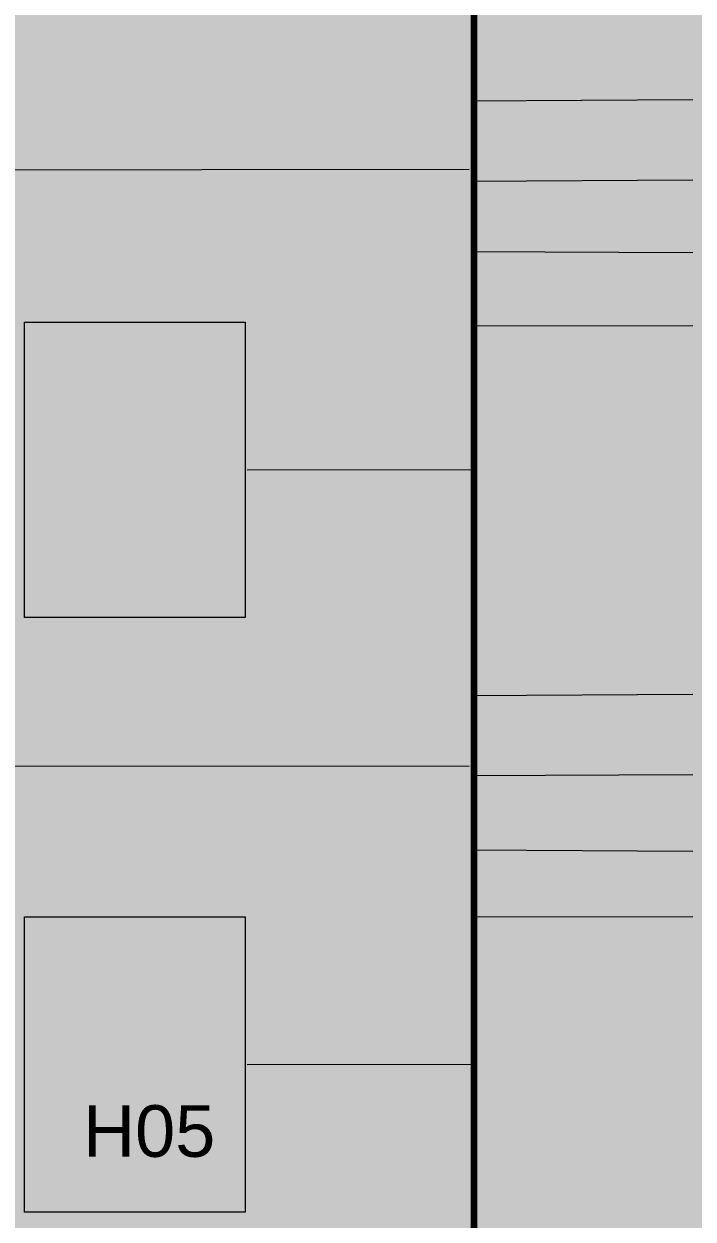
# Model space of a CAD drawing. Header units: millimetres. Extents: x 0 to 590, y 2 to 420.
# Drawn here: x 98.2 to 142.9, y 198.6 to 278.6 of the extents above; entities that cross this region are included whole.
import ezdxf
from ezdxf.xclip import XClip

# ---------------------------------------------------------------- set-up
doc = ezdxf.new("R2010")
doc.units = ezdxf.units.MM
doc.header["$MEASUREMENT"] = 0
doc.layers.get('0').update_dxf_attribs({"linetype": 'CONTINUOUS'})
doc.styles.add('Arial$001', font='arial.ttf', dxfattribs={"height": 3.452631})

# ---------------------------------------------------------------- blocks, each defined once
blk = doc.blocks.new('MF28FC3F0')
at = {"true_color": 0xffffff}
for points in [[(0, 420.2), (0, 2.206), (590.355, 2.206), (590.355, 420.2)], [(0, 420.2), (0, 2.437), (590.355, 2.437), (590.355, 420.2)]]:
    blk.add_hatch(color=0, dxfattribs=at).paths.add_polyline_path(points)

msp = doc.modelspace()

# ---------------------------------------------------------------- hatches: boundary and pattern name
at = {"true_color": 0x000007}
for points in [[(135.808, 274.579), (135.462, 274.579), (135.462, 276.851), (135.462, 276.851), (135.449, 276.841), (135.437, 276.831), (135.425, 276.82), (135.412, 276.81), (135.4, 276.8), (135.387, 276.789), (135.374, 276.779), (135.361, 276.769), (135.348, 276.759), (135.335, 276.748), (135.321, 276.738), (135.307, 276.728), (135.293, 276.717), (135.279, 276.707), (135.265, 276.697), (135.25, 276.687), (135.234, 276.676), (135.219, 276.666), (135.203, 276.656), (135.186, 276.645), (135.169, 276.635), (135.152, 276.625), (135.134, 276.615), (135.116, 276.604), (135.116, 276.604), (135.1, 276.594), (135.083, 276.584), (135.067, 276.574), (135.05, 276.565), (135.034, 276.555), (135.017, 276.546), (135.001, 276.537), (134.985, 276.528), (134.969, 276.519), (134.953, 276.511), (134.936, 276.503), (134.921, 276.495), (134.905, 276.488), (134.889, 276.48), (134.873, 276.473), (134.857, 276.466), (134.842, 276.46), (134.827, 276.454), (134.811, 276.448), (134.796, 276.442), (134.781, 276.437), (134.766, 276.432), (134.752, 276.427), (134.737, 276.423), (134.737, 276.752), (134.737, 276.752), (134.764, 276.765), (134.79, 276.777), (134.815, 276.79), (134.84, 276.803), (134.865, 276.816), (134.889, 276.83), (134.913, 276.843), (134.936, 276.857), (134.959, 276.871), (134.982, 276.884), (135.004, 276.899), (135.025, 276.913), (135.047, 276.927), (135.068, 276.942), (135.089, 276.957), (135.109, 276.972), (135.13, 276.987), (135.149, 277.002), (135.169, 277.018), (135.189, 277.034), (135.208, 277.05), (135.227, 277.066), (135.246, 277.082), (135.264, 277.098), (135.264, 277.098), (135.283, 277.115), (135.301, 277.131), (135.318, 277.148), (135.335, 277.164), (135.352, 277.18), (135.369, 277.197), (135.385, 277.213), (135.4, 277.229), (135.415, 277.246), (135.43, 277.262), (135.444, 277.278), (135.458, 277.294), (135.471, 277.31), (135.483, 277.325), (135.495, 277.341), (135.507, 277.357), (135.518, 277.372), (135.528, 277.388), (135.538, 277.403), (135.547, 277.418), (135.556, 277.433), (135.563, 277.448), (135.571, 277.462), (135.577, 277.477), (135.808, 277.477), (135.808, 274.579), (135.808, 277.477)], [(134.49, 261.933), (134.49, 262.279), (136.367, 262.279), (136.367, 261.999), (136.367, 261.999), (136.345, 261.974), (136.322, 261.949), (136.299, 261.922), (136.277, 261.895), (136.254, 261.867), (136.232, 261.839), (136.209, 261.81), (136.186, 261.78), (136.164, 261.75), (136.141, 261.719), (136.118, 261.688), (136.096, 261.656), (136.073, 261.623), (136.05, 261.59), (136.028, 261.556), (136.005, 261.521), (135.983, 261.486), (135.96, 261.451), (135.937, 261.414), (135.915, 261.378), (135.892, 261.34), (135.869, 261.303), (135.847, 261.264), (135.824, 261.225), (135.824, 261.225), (135.802, 261.184), (135.779, 261.143), (135.758, 261.101), (135.736, 261.06), (135.715, 261.018), (135.695, 260.976), (135.674, 260.934), (135.655, 260.892), (135.635, 260.85), (135.616, 260.808), (135.597, 260.765), (135.579, 260.723), (135.561, 260.681), (135.544, 260.639), (135.527, 260.597), (135.511, 260.555), (135.495, 260.513), (135.479, 260.471), (135.464, 260.429), (135.449, 260.387), (135.435, 260.345), (135.422, 260.304), (135.409, 260.262), (135.396, 260.221), (135.388, 260.19), (135.38, 260.159), (135.372, 260.128), (135.364, 260.096), (135.357, 260.064), (135.35, 260.032), (135.343, 260), (135.336, 259.968), (135.33, 259.935), (135.323, 259.903), (135.317, 259.869), (135.312, 259.836), (135.306, 259.803), (135.301, 259.769), (135.296, 259.735), (135.291, 259.7), (135.287, 259.666), (135.282, 259.631), (135.279, 259.595), (135.275, 259.56), (135.272, 259.524), (135.269, 259.488), (135.266, 259.451), (135.264, 259.414), (134.902, 259.414), (134.902, 259.414), (134.902, 259.443), (134.903, 259.473), (134.904, 259.503), (134.906, 259.534), (134.908, 259.565), (134.911, 259.596), (134.914, 259.628), (134.918, 259.661), (134.922, 259.694), (134.927, 259.727), (134.932, 259.761), (134.937, 259.795), (134.943, 259.83), (134.949, 259.865), (134.956, 259.9), (134.963, 259.936), (134.97, 259.973), (134.978, 260.009), (134.987, 260.046), (134.995, 260.084), (135.004, 260.122), (135.014, 260.16), (135.024, 260.199), (135.034, 260.238), (135.034, 260.238), (135.044, 260.279), (135.055, 260.319), (135.067, 260.36), (135.079, 260.401), (135.091, 260.441), (135.104, 260.481), (135.118, 260.521), (135.131, 260.561), (135.145, 260.601), (135.16, 260.641), (135.175, 260.68), (135.19, 260.719), (135.206, 260.758), (135.222, 260.797), (135.238, 260.836), (135.254, 260.874), (135.271, 260.913), (135.288, 260.951), (135.306, 260.989), (135.323, 261.026), (135.341, 261.064), (135.359, 261.102), (135.378, 261.139), (135.396, 261.176), (135.417, 261.213), (135.437, 261.249), (135.458, 261.286), (135.478, 261.321), (135.499, 261.357), (135.52, 261.392), (135.54, 261.426), (135.561, 261.46), (135.582, 261.494), (135.603, 261.527), (135.624, 261.56), (135.645, 261.592), (135.666, 261.623), (135.687, 261.655), (135.709, 261.685), (135.73, 261.715), (135.752, 261.745), (135.773, 261.773), (135.795, 261.802), (135.817, 261.829), (135.839, 261.856), (135.861, 261.883), (135.884, 261.908), (135.906, 261.933), (134.49, 261.933), (135.906, 261.933)], [(136.334, 235.259), (136.334, 234.914), (134.424, 234.914), (134.424, 234.914), (134.425, 234.924), (134.425, 234.934), (134.425, 234.944), (134.426, 234.955), (134.427, 234.965), (134.428, 234.975), (134.429, 234.986), (134.43, 234.996), (134.431, 235.006), (134.433, 235.016), (134.435, 235.027), (134.437, 235.037), (134.439, 235.047), (134.441, 235.058), (134.444, 235.068), (134.446, 235.078), (134.449, 235.088), (134.452, 235.099), (134.455, 235.109), (134.459, 235.119), (134.462, 235.13), (134.466, 235.14), (134.47, 235.15), (134.474, 235.161), (134.48, 235.177), (134.487, 235.193), (134.493, 235.21), (134.5, 235.226), (134.507, 235.243), (134.515, 235.259), (134.522, 235.275), (134.53, 235.292), (134.538, 235.308), (134.547, 235.324), (134.555, 235.34), (134.564, 235.356), (134.574, 235.372), (134.584, 235.388), (134.594, 235.403), (134.604, 235.419), (134.615, 235.435), (134.627, 235.45), (134.638, 235.465), (134.651, 235.48), (134.663, 235.495), (134.677, 235.51), (134.69, 235.525), (134.704, 235.539), (134.717, 235.556), (134.73, 235.572), (134.744, 235.589), (134.759, 235.606), (134.774, 235.624), (134.79, 235.641), (134.807, 235.659), (134.824, 235.676), (134.842, 235.694), (134.86, 235.712), (134.879, 235.731), (134.898, 235.749), (134.918, 235.768), (134.938, 235.787), (134.959, 235.806), (134.98, 235.825), (135.002, 235.844), (135.024, 235.863), (135.047, 235.883), (135.07, 235.903), (135.093, 235.923), (135.117, 235.943), (135.141, 235.963), (135.165, 235.984), (135.165, 235.984), (135.204, 236.014), (135.242, 236.045), (135.278, 236.075), (135.314, 236.104), (135.348, 236.134), (135.382, 236.162), (135.414, 236.191), (135.445, 236.219), (135.476, 236.246), (135.505, 236.273), (135.533, 236.299), (135.561, 236.325), (135.587, 236.351), (135.612, 236.376), (135.636, 236.4), (135.659, 236.424), (135.682, 236.447), (135.703, 236.47), (135.723, 236.492), (135.742, 236.514), (135.76, 236.534), (135.777, 236.555), (135.793, 236.574), (135.808, 236.593), (135.822, 236.612), (135.835, 236.63), (135.848, 236.649), (135.86, 236.667), (135.871, 236.685), (135.882, 236.704), (135.892, 236.722), (135.902, 236.741), (135.91, 236.759), (135.919, 236.777), (135.926, 236.795), (135.933, 236.813), (135.94, 236.831), (135.945, 236.849), (135.951, 236.867), (135.955, 236.885), (135.959, 236.902), (135.963, 236.919), (135.966, 236.937), (135.968, 236.954), (135.97, 236.971), (135.971, 236.988), (135.972, 237.005), (135.972, 237.021), (135.972, 237.039), (135.971, 237.057), (135.97, 237.075), (135.968, 237.093), (135.966, 237.11), (135.963, 237.126), (135.96, 237.143), (135.956, 237.159), (135.951, 237.175), (135.947, 237.19), (135.941, 237.206), (135.935, 237.221), (135.929, 237.236), (135.922, 237.25), (135.914, 237.264), (135.906, 237.278), (135.898, 237.292), (135.889, 237.306), (135.879, 237.319), (135.869, 237.333), (135.859, 237.346), (135.848, 237.358), (135.836, 237.371), (135.824, 237.383), (135.824, 237.383), (135.812, 237.395), (135.799, 237.407), (135.785, 237.417), (135.772, 237.427), (135.758, 237.437), (135.744, 237.446), (135.729, 237.454), (135.714, 237.461), (135.699, 237.468), (135.683, 237.475), (135.667, 237.481), (135.651, 237.486), (135.635, 237.491), (135.618, 237.496), (135.6, 237.499), (135.583, 237.503), (135.565, 237.506), (135.546, 237.508), (135.528, 237.511), (135.508, 237.512), (135.489, 237.513), (135.469, 237.514), (135.449, 237.515), (135.429, 237.515), (135.429, 237.515), (135.406, 237.515), (135.385, 237.514), (135.363, 237.513), (135.342, 237.511), (135.322, 237.509), (135.302, 237.506), (135.283, 237.502), (135.264, 237.499), (135.245, 237.494), (135.227, 237.489), (135.209, 237.484), (135.192, 237.478), (135.175, 237.472), (135.159, 237.465), (135.143, 237.457), (135.128, 237.449), (135.112, 237.441), (135.098, 237.432), (135.083, 237.422), (135.069, 237.412), (135.056, 237.402), (135.043, 237.391), (135.03, 237.379), (135.017, 237.367), (135.017, 237.367), (135.005, 237.354), (134.994, 237.341), (134.982, 237.328), (134.972, 237.313), (134.962, 237.299), (134.952, 237.284), (134.943, 237.268), (134.934, 237.252), (134.926, 237.236), (134.918, 237.219), (134.911, 237.202), (134.904, 237.184), (134.898, 237.165), (134.892, 237.147), (134.886, 237.128), (134.881, 237.108), (134.876, 237.088), (134.871, 237.068), (134.867, 237.048), (134.864, 237.027), (134.86, 237.005), (134.857, 236.983), (134.855, 236.961), (134.853, 236.939), (134.853, 236.939), (134.49, 236.972), (134.49, 236.972), (134.495, 237.006), (134.5, 237.04), (134.505, 237.074), (134.511, 237.106), (134.518, 237.138), (134.525, 237.169), (134.533, 237.199), (134.541, 237.229), (134.55, 237.258), (134.56, 237.286), (134.57, 237.314), (134.581, 237.34), (134.593, 237.366), (134.605, 237.391), (134.618, 237.415), (134.632, 237.439), (134.646, 237.462), (134.662, 237.483), (134.678, 237.505), (134.695, 237.525), (134.712, 237.544), (134.731, 237.563), (134.75, 237.581), (134.77, 237.597), (134.791, 237.616), (134.813, 237.633), (134.835, 237.649), (134.858, 237.665), (134.881, 237.679), (134.906, 237.693), (134.93, 237.706), (134.956, 237.719), (134.982, 237.73), (135.008, 237.741), (135.035, 237.751), (135.063, 237.76), (135.091, 237.768), (135.119, 237.776), (135.148, 237.783), (135.178, 237.789), (135.208, 237.794), (135.238, 237.799), (135.269, 237.803), (135.3, 237.806), (135.332, 237.808), (135.364, 237.81), (135.396, 237.811), (135.429, 237.811), (135.464, 237.811), (135.498, 237.81), (135.531, 237.808), (135.565, 237.806), (135.597, 237.803), (135.629, 237.799), (135.66, 237.794), (135.691, 237.788), (135.721, 237.782), (135.751, 237.775), (135.779, 237.767), (135.808, 237.758), (135.835, 237.748), (135.862, 237.738), (135.888, 237.726), (135.913, 237.714), (135.938, 237.701), (135.961, 237.686), (135.984, 237.671), (136.007, 237.655), (136.028, 237.638), (136.049, 237.62), (136.069, 237.601), (136.088, 237.581), (136.088, 237.581), (136.108, 237.562), (136.127, 237.543), (136.145, 237.523), (136.163, 237.503), (136.18, 237.482), (136.196, 237.461), (136.211, 237.439), (136.225, 237.418), (136.238, 237.395), (136.25, 237.372), (136.262, 237.349), (136.273, 237.326), (136.283, 237.302), (136.292, 237.278), (136.3, 237.253), (136.307, 237.228), (136.313, 237.203), (136.319, 237.178), (136.324, 237.152), (136.328, 237.127), (136.331, 237.101), (136.333, 237.074), (136.334, 237.048), (136.334, 237.021), (136.334, 237.005), (136.334, 236.989), (136.334, 236.973), (136.333, 236.958), (136.332, 236.943), (136.331, 236.928), (136.33, 236.913), (136.328, 236.899), (136.327, 236.884), (136.325, 236.87), (136.323, 236.856), (136.32, 236.842), (136.317, 236.828), (136.314, 236.814), (136.311, 236.801), (136.308, 236.787), (136.304, 236.773), (136.3, 236.759), (136.295, 236.746), (136.291, 236.732), (136.286, 236.718), (136.28, 236.704), (136.275, 236.69), (136.269, 236.675), (136.262, 236.661), (136.256, 236.647), (136.249, 236.632), (136.241, 236.618), (136.233, 236.603), (136.225, 236.589), (136.217, 236.574), (136.208, 236.559), (136.199, 236.545), (136.19, 236.53), (136.18, 236.515), (136.17, 236.5), (136.159, 236.485), (136.149, 236.47), (136.137, 236.455), (136.126, 236.44), (136.114, 236.425), (136.102, 236.409), (136.089, 236.393), (136.077, 236.378), (136.063, 236.362), (136.05, 236.346), (136.036, 236.329), (136.022, 236.313), (136.022, 236.313), (136.009, 236.298), (135.995, 236.283), (135.981, 236.267), (135.965, 236.25), (135.949, 236.233), (135.932, 236.215), (135.914, 236.196), (135.895, 236.177), (135.876, 236.157), (135.855, 236.137), (135.834, 236.116), (135.812, 236.095), (135.789, 236.073), (135.765, 236.051), (135.74, 236.028), (135.714, 236.005), (135.688, 235.981), (135.66, 235.957), (135.632, 235.932), (135.603, 235.907), (135.573, 235.881), (135.542, 235.855), (135.511, 235.829), (135.478, 235.803), (135.478, 235.803), (135.452, 235.782), (135.426, 235.762), (135.402, 235.743), (135.378, 235.723), (135.355, 235.704), (135.333, 235.686), (135.312, 235.668), (135.291, 235.65), (135.271, 235.633), (135.252, 235.616), (135.234, 235.6), (135.217, 235.585), (135.2, 235.569), (135.184, 235.555), (135.169, 235.541), (135.155, 235.527), (135.141, 235.514), (135.129, 235.502), (135.117, 235.49), (135.105, 235.479), (135.094, 235.468), (135.084, 235.458), (135.075, 235.449), (135.067, 235.44), (135.067, 235.44), (135.06, 235.432), (135.054, 235.424), (135.048, 235.416), (135.042, 235.408), (135.036, 235.399), (135.03, 235.391), (135.023, 235.383), (135.017, 235.375), (135.011, 235.367), (135.005, 235.359), (134.999, 235.351), (134.993, 235.344), (134.986, 235.336), (134.98, 235.328), (134.974, 235.321), (134.968, 235.314), (134.962, 235.306), (134.955, 235.299), (134.949, 235.292), (134.943, 235.285), (134.937, 235.279), (134.931, 235.272), (134.925, 235.266), (134.918, 235.259), (134.918, 235.259), (136.334, 235.259), (134.918, 235.259)], [(119.589, 232.378), (119.589, 232.707), (121.466, 232.707), (121.466, 232.444), (121.466, 232.444), (121.443, 232.419), (121.421, 232.393), (121.398, 232.367), (121.376, 232.339), (121.353, 232.312), (121.33, 232.283), (121.308, 232.254), (121.285, 232.224), (121.262, 232.194), (121.24, 232.162), (121.217, 232.131), (121.194, 232.098), (121.172, 232.065), (121.149, 232.031), (121.127, 231.996), (121.104, 231.961), (121.081, 231.925), (121.059, 231.888), (121.036, 231.851), (121.013, 231.813), (120.991, 231.774), (120.968, 231.734), (120.945, 231.694), (120.923, 231.653), (120.923, 231.653), (120.9, 231.612), (120.878, 231.571), (120.856, 231.53), (120.835, 231.489), (120.814, 231.447), (120.793, 231.406), (120.773, 231.365), (120.753, 231.323), (120.734, 231.282), (120.715, 231.241), (120.696, 231.199), (120.678, 231.157), (120.66, 231.116), (120.643, 231.074), (120.626, 231.032), (120.609, 230.99), (120.593, 230.948), (120.578, 230.905), (120.563, 230.863), (120.548, 230.821), (120.534, 230.778), (120.52, 230.735), (120.507, 230.692), (120.495, 230.649), (120.487, 230.62), (120.479, 230.59), (120.471, 230.56), (120.463, 230.53), (120.456, 230.499), (120.449, 230.468), (120.442, 230.436), (120.435, 230.404), (120.428, 230.371), (120.422, 230.339), (120.416, 230.306), (120.41, 230.272), (120.405, 230.239), (120.399, 230.205), (120.394, 230.171), (120.39, 230.137), (120.385, 230.102), (120.381, 230.068), (120.377, 230.033), (120.374, 229.998), (120.371, 229.963), (120.368, 229.929), (120.365, 229.894), (120.363, 229.859), (120.001, 229.859), (120.001, 229.859), (120.001, 229.888), (120.002, 229.917), (120.003, 229.947), (120.005, 229.977), (120.007, 230.007), (120.01, 230.038), (120.013, 230.07), (120.017, 230.101), (120.021, 230.134), (120.025, 230.166), (120.03, 230.2), (120.036, 230.233), (120.042, 230.267), (120.048, 230.302), (120.055, 230.337), (120.062, 230.373), (120.069, 230.41), (120.077, 230.447), (120.085, 230.484), (120.094, 230.523), (120.103, 230.561), (120.113, 230.601), (120.122, 230.641), (120.132, 230.682), (120.132, 230.682), (120.143, 230.723), (120.154, 230.764), (120.165, 230.805), (120.176, 230.845), (120.188, 230.886), (120.201, 230.926), (120.213, 230.966), (120.226, 231.006), (120.24, 231.045), (120.254, 231.085), (120.268, 231.124), (120.283, 231.164), (120.298, 231.203), (120.313, 231.241), (120.329, 231.28), (120.346, 231.319), (120.363, 231.357), (120.38, 231.395), (120.398, 231.433), (120.416, 231.471), (120.435, 231.509), (120.455, 231.546), (120.474, 231.583), (120.495, 231.62), (120.515, 231.657), (120.536, 231.694), (120.556, 231.729), (120.577, 231.765), (120.598, 231.799), (120.618, 231.834), (120.639, 231.868), (120.66, 231.901), (120.681, 231.934), (120.702, 231.966), (120.723, 231.998), (120.744, 232.03), (120.765, 232.061), (120.786, 232.092), (120.807, 232.122), (120.829, 232.152), (120.85, 232.182), (120.872, 232.211), (120.894, 232.24), (120.916, 232.268), (120.938, 232.296), (120.96, 232.324), (120.983, 232.351), (121.005, 232.378), (119.589, 232.378), (121.005, 232.378)]]:
    msp.add_hatch(color=0, dxfattribs=at).paths.add_polyline_path(points)
h = msp.add_hatch(color=0, dxfattribs=at)
edge = h.paths.add_edge_path()
edge.add_line((119.688, 270.281), (120.067, 270.314))
edge.add_spline(control_points=[(120.067, 270.314), (120.099, 270.133), (120.149, 270.002), (120.264, 269.903), (120.264, 269.903), (120.363, 269.82), (120.478, 269.771), (120.626, 269.771), (120.626, 269.771), (120.791, 269.771), (120.939, 269.837), (121.054, 269.969), (121.054, 269.969), (121.17, 270.084), (121.236, 270.265), (121.236, 270.479), (121.236, 270.479), (121.236, 270.677), (121.17, 270.841), (121.071, 270.957), (121.071, 270.957), (120.956, 271.072), (120.808, 271.138), (120.61, 271.138), (120.61, 271.138), (120.495, 271.138), (120.396, 271.105), (120.314, 271.055), (120.314, 271.055), (120.215, 271.006), (120.149, 270.94), (120.083, 270.858)], knot_values=[0, 0, 0, 0, 0.03125, 0.03125, 0.03125, 0.03125, 0.0625, 0.0625, 0.0625, 0.0625, 0.09375, 0.09375, 0.09375, 0.09375, 0.125, 0.125, 0.125, 0.125, 0.15625, 0.15625, 0.15625, 0.15625, 0.1875, 0.1875, 0.1875, 0.1875, 0.21875, 0.21875, 0.21875, 0.21875, 1, 1, 1, 1], degree=3, periodic=0)
edge.add_line((120.083, 270.858), (119.754, 270.891))
edge.add_line((119.754, 270.891), (120.034, 272.373))
edge.add_line((120.034, 272.373), (121.483, 272.373))
edge.add_line((121.483, 272.373), (121.483, 272.043))
edge.add_line((121.483, 272.043), (120.314, 272.043))
edge.add_line((120.314, 272.043), (120.165, 271.269))
edge.add_spline(control_points=[(120.165, 271.269), (120.33, 271.385), (120.528, 271.451), (120.709, 271.451), (120.709, 271.451), (120.956, 271.451), (121.17, 271.352), (121.351, 271.187), (121.351, 271.187), (121.532, 271.006), (121.614, 270.775), (121.614, 270.512), (121.614, 270.512), (121.614, 270.249), (121.532, 270.018), (121.384, 269.82), (121.384, 269.82), (121.203, 269.59), (120.939, 269.475), (120.626, 269.475), (120.626, 269.475), (120.363, 269.475), (120.149, 269.557), (119.984, 269.705), (119.984, 269.705), (119.803, 269.837), (119.721, 270.034), (119.688, 270.281)], knot_values=[0, 0, 0, 0, 0.035714, 0.035714, 0.035714, 0.035714, 0.071429, 0.071429, 0.071429, 0.071429, 0.107143, 0.107143, 0.107143, 0.107143, 0.142857, 0.142857, 0.142857, 0.142857, 0.178571, 0.178571, 0.178571, 0.178571, 0.214286, 0.214286, 0.214286, 0.214286, 1, 1, 1, 1], degree=3, periodic=0)
h = msp.add_hatch(color=0, dxfattribs=at)
edge = h.paths.add_edge_path()
edge.add_line((134.474, 270.298), (134.836, 270.331))
edge.add_spline(control_points=[(134.836, 270.331), (134.869, 270.133), (134.935, 269.985), (135.034, 269.903), (135.034, 269.903), (135.132, 269.82), (135.248, 269.771), (135.396, 269.771), (135.396, 269.771), (135.561, 269.771), (135.709, 269.82), (135.824, 269.936), (135.824, 269.936), (135.939, 270.051), (135.989, 270.199), (135.989, 270.38), (135.989, 270.38), (135.989, 270.528), (135.939, 270.677), (135.841, 270.775), (135.841, 270.775), (135.725, 270.874), (135.594, 270.94), (135.429, 270.94), (135.429, 270.94), (135.363, 270.94), (135.281, 270.924), (135.182, 270.891)], knot_values=[0, 0, 0, 0, 0.035714, 0.035714, 0.035714, 0.035714, 0.071429, 0.071429, 0.071429, 0.071429, 0.107143, 0.107143, 0.107143, 0.107143, 0.142857, 0.142857, 0.142857, 0.142857, 0.178571, 0.178571, 0.178571, 0.178571, 0.214286, 0.214286, 0.214286, 0.214286, 1, 1, 1, 1], degree=3, periodic=0)
edge.add_line((135.182, 270.891), (135.215, 271.204))
edge.add_spline(control_points=[(135.215, 271.204), (135.231, 271.204), (135.264, 271.204), (135.264, 271.204), (135.264, 271.204), (135.429, 271.204), (135.561, 271.236), (135.676, 271.319), (135.676, 271.319), (135.808, 271.401), (135.857, 271.516), (135.857, 271.681), (135.857, 271.681), (135.857, 271.813), (135.824, 271.928), (135.725, 272.01), (135.725, 272.01), (135.643, 272.093), (135.528, 272.142), (135.396, 272.142), (135.396, 272.142), (135.248, 272.142), (135.132, 272.093), (135.05, 272.01), (135.05, 272.01), (134.951, 271.928), (134.886, 271.796), (134.869, 271.615)], knot_values=[0, 0, 0, 0, 0.035714, 0.035714, 0.035714, 0.035714, 0.071429, 0.071429, 0.071429, 0.071429, 0.107143, 0.107143, 0.107143, 0.107143, 0.142857, 0.142857, 0.142857, 0.142857, 0.178571, 0.178571, 0.178571, 0.178571, 0.214286, 0.214286, 0.214286, 0.214286, 1, 1, 1, 1], degree=3, periodic=0)
edge.add_line((134.869, 271.615), (134.507, 271.681))
edge.add_spline(control_points=[(134.507, 271.681), (134.556, 271.912), (134.655, 272.109), (134.803, 272.241), (134.803, 272.241), (134.968, 272.373), (135.149, 272.438), (135.379, 272.438), (135.379, 272.438), (135.544, 272.438), (135.692, 272.406), (135.824, 272.323), (135.824, 272.323), (135.956, 272.257), (136.055, 272.175), (136.12, 272.06), (136.12, 272.06), (136.186, 271.928), (136.236, 271.813), (136.236, 271.681), (136.236, 271.681), (136.236, 271.549), (136.186, 271.434), (136.12, 271.335), (136.12, 271.335), (136.055, 271.236), (135.956, 271.154), (135.824, 271.088), (135.824, 271.088), (136.005, 271.055), (136.137, 270.973), (136.236, 270.841), (136.236, 270.841), (136.318, 270.726), (136.367, 270.561), (136.367, 270.38), (136.367, 270.38), (136.367, 270.133), (136.285, 269.919), (136.088, 269.738), (136.088, 269.738), (135.906, 269.557), (135.676, 269.475), (135.396, 269.475), (135.396, 269.475), (135.132, 269.475), (134.935, 269.557), (134.754, 269.705), (134.754, 269.705), (134.589, 269.853), (134.49, 270.051), (134.474, 270.298)], knot_values=[0, 0, 0, 0, 0.019231, 0.019231, 0.019231, 0.019231, 0.038462, 0.038462, 0.038462, 0.038462, 0.057692, 0.057692, 0.057692, 0.057692, 0.076923, 0.076923, 0.076923, 0.076923, 0.096154, 0.096154, 0.096154, 0.096154, 0.115385, 0.115385, 0.115385, 0.115385, 0.134615, 0.134615, 0.134615, 0.134615, 0.153846, 0.153846, 0.153846, 0.153846, 0.173077, 0.173077, 0.173077, 0.173077, 0.192308, 0.192308, 0.192308, 0.192308, 0.211538, 0.211538, 0.211538, 0.211538, 0.230769, 0.230769, 0.230769, 0.230769, 1, 1, 1, 1], degree=3, periodic=0)
h = msp.add_hatch(color=0, dxfattribs=at)
edge = h.paths.add_edge_path()
edge.add_line((134.474, 264.733), (134.853, 264.749))
edge.add_spline(control_points=[(134.853, 264.749), (134.869, 264.568), (134.935, 264.436), (135.034, 264.354), (135.034, 264.354), (135.132, 264.255), (135.264, 264.206), (135.396, 264.206), (135.396, 264.206), (135.577, 264.206), (135.725, 264.272), (135.841, 264.403), (135.841, 264.403), (135.956, 264.535), (136.022, 264.7), (136.022, 264.914), (136.022, 264.914), (136.022, 265.111), (135.956, 265.276), (135.841, 265.391), (135.841, 265.391), (135.725, 265.506), (135.577, 265.572), (135.396, 265.572), (135.396, 265.572), (135.281, 265.572), (135.182, 265.539), (135.083, 265.49), (135.083, 265.49), (135.001, 265.441), (134.918, 265.375), (134.869, 265.292)], knot_values=[0, 0, 0, 0, 0.03125, 0.03125, 0.03125, 0.03125, 0.0625, 0.0625, 0.0625, 0.0625, 0.09375, 0.09375, 0.09375, 0.09375, 0.125, 0.125, 0.125, 0.125, 0.15625, 0.15625, 0.15625, 0.15625, 0.1875, 0.1875, 0.1875, 0.1875, 0.21875, 0.21875, 0.21875, 0.21875, 1, 1, 1, 1], degree=3, periodic=0)
edge.add_line((134.869, 265.292), (134.54, 265.342))
edge.add_line((134.54, 265.342), (134.82, 266.824))
edge.add_line((134.82, 266.824), (136.252, 266.824))
edge.add_line((136.252, 266.824), (136.252, 266.478))
edge.add_line((136.252, 266.478), (135.1, 266.478))
edge.add_line((135.1, 266.478), (134.951, 265.704))
edge.add_spline(control_points=[(134.951, 265.704), (135.116, 265.819), (135.297, 265.885), (135.495, 265.885), (135.495, 265.885), (135.742, 265.885), (135.956, 265.803), (136.137, 265.622), (136.137, 265.622), (136.302, 265.441), (136.384, 265.227), (136.384, 264.947), (136.384, 264.947), (136.384, 264.683), (136.318, 264.453), (136.17, 264.272), (136.17, 264.272), (135.972, 264.041), (135.725, 263.926), (135.396, 263.926), (135.396, 263.926), (135.132, 263.926), (134.918, 263.992), (134.754, 264.14), (134.754, 264.14), (134.589, 264.288), (134.49, 264.486), (134.474, 264.733)], knot_values=[0, 0, 0, 0, 0.035714, 0.035714, 0.035714, 0.035714, 0.071429, 0.071429, 0.071429, 0.071429, 0.107143, 0.107143, 0.107143, 0.107143, 0.142857, 0.142857, 0.142857, 0.142857, 0.178571, 0.178571, 0.178571, 0.178571, 0.214286, 0.214286, 0.214286, 0.214286, 1, 1, 1, 1], degree=3, periodic=0)
at = {"true_color": 0xffffff}
for points in [[(98.2, 258.607), (98.2, 238.865), (112.953, 238.865), (112.953, 258.607)], [(98.2, 218.827), (98.2, 199.068), (112.953, 199.068), (112.953, 218.827)]]:
    msp.add_hatch(color=0, dxfattribs=at).paths.add_polyline_path(points)
at = {"true_color": 0x000007}
h = msp.add_hatch(color=0, dxfattribs=at)
h.paths.add_polyline_path([(105.313, 253.799), (103.403, 253.799), (103.403, 254.129), (105.313, 254.129)])
h.paths.add_polyline_path([(105.313, 252.91), (103.403, 252.91), (103.403, 253.24), (105.313, 253.24), (105.313, 252.91), (105.313, 253.24)])
h.paths.add_polyline_path([(109.529, 252.087), (109.166, 252.087), (109.166, 254.359), (109.166, 254.359), (109.156, 254.349), (109.145, 254.339), (109.134, 254.328), (109.123, 254.318), (109.111, 254.308), (109.099, 254.298), (109.086, 254.287), (109.074, 254.277), (109.061, 254.267), (109.048, 254.256), (109.034, 254.246), (109.02, 254.236), (109.006, 254.226), (108.992, 254.215), (108.977, 254.205), (108.963, 254.195), (108.948, 254.184), (108.933, 254.174), (108.917, 254.164), (108.901, 254.153), (108.886, 254.143), (108.87, 254.133), (108.853, 254.123), (108.837, 254.112), (108.837, 254.112), (108.819, 254.102), (108.801, 254.092), (108.783, 254.082), (108.766, 254.073), (108.748, 254.063), (108.732, 254.054), (108.715, 254.045), (108.699, 254.036), (108.683, 254.028), (108.667, 254.019), (108.651, 254.011), (108.635, 254.003), (108.62, 253.996), (108.605, 253.988), (108.59, 253.981), (108.575, 253.975), (108.56, 253.968), (108.545, 253.962), (108.531, 253.956), (108.516, 253.95), (108.502, 253.945), (108.487, 253.94), (108.473, 253.935), (108.458, 253.931), (108.458, 254.277), (108.458, 254.277), (108.483, 254.287), (108.507, 254.298), (108.532, 254.309), (108.556, 254.321), (108.58, 254.333), (108.603, 254.345), (108.627, 254.357), (108.65, 254.37), (108.673, 254.383), (108.696, 254.396), (108.718, 254.409), (108.74, 254.423), (108.762, 254.437), (108.784, 254.451), (108.806, 254.466), (108.827, 254.481), (108.848, 254.496), (108.868, 254.511), (108.889, 254.526), (108.908, 254.542), (108.928, 254.558), (108.948, 254.574), (108.967, 254.59), (108.985, 254.606), (108.985, 254.606), (109.004, 254.623), (109.021, 254.639), (109.039, 254.656), (109.055, 254.672), (109.072, 254.689), (109.087, 254.705), (109.103, 254.722), (109.118, 254.738), (109.132, 254.754), (109.146, 254.771), (109.159, 254.787), (109.173, 254.804), (109.185, 254.82), (109.197, 254.837), (109.209, 254.853), (109.221, 254.87), (109.232, 254.886), (109.242, 254.903), (109.253, 254.919), (109.262, 254.936), (109.272, 254.952), (109.281, 254.969), (109.29, 254.985), (109.298, 255.001), (109.529, 255.001), (109.529, 252.087), (109.529, 255.001)])
h = msp.add_hatch(color=0, dxfattribs=at)
edge = h.paths.add_edge_path()
edge.add_line((121.417, 252.005), (121.054, 251.972))
edge.add_spline(control_points=[(121.054, 251.972), (121.022, 252.12), (120.972, 252.219), (120.923, 252.285), (120.923, 252.285), (120.824, 252.383), (120.709, 252.433), (120.561, 252.433), (120.561, 252.433), (120.445, 252.433), (120.346, 252.4), (120.264, 252.334), (120.264, 252.334), (120.149, 252.252), (120.067, 252.136), (120.001, 251.972), (120.001, 251.972), (119.935, 251.824), (119.902, 251.593), (119.902, 251.313), (119.902, 251.313), (119.984, 251.445), (120.099, 251.544), (120.215, 251.593), (120.215, 251.593), (120.346, 251.659), (120.478, 251.692), (120.61, 251.692), (120.61, 251.692), (120.84, 251.692), (121.038, 251.61), (121.203, 251.428), (121.203, 251.428), (121.384, 251.264), (121.466, 251.033), (121.466, 250.753), (121.466, 250.753), (121.466, 250.572), (121.417, 250.408), (121.351, 250.259), (121.351, 250.259), (121.269, 250.095), (121.153, 249.979), (121.022, 249.897), (121.022, 249.897), (120.89, 249.815), (120.725, 249.765), (120.561, 249.765), (120.561, 249.765), (120.264, 249.765), (120.017, 249.881), (119.836, 250.095), (119.836, 250.095), (119.638, 250.309), (119.556, 250.671), (119.556, 251.165), (119.556, 251.165), (119.556, 251.725), (119.655, 252.136), (119.853, 252.4), (119.853, 252.4), (120.034, 252.614), (120.281, 252.729), (120.593, 252.729), (120.593, 252.729), (120.824, 252.729), (121.005, 252.663), (121.153, 252.532), (121.153, 252.532), (121.285, 252.4), (121.384, 252.235), (121.417, 252.005)], knot_values=[0, 0, 0, 0, 0.013889, 0.013889, 0.013889, 0.013889, 0.027778, 0.027778, 0.027778, 0.027778, 0.041667, 0.041667, 0.041667, 0.041667, 0.055556, 0.055556, 0.055556, 0.055556, 0.069444, 0.069444, 0.069444, 0.069444, 0.083333, 0.083333, 0.083333, 0.083333, 0.097222, 0.097222, 0.097222, 0.097222, 0.111111, 0.111111, 0.111111, 0.111111, 0.125, 0.125, 0.125, 0.125, 0.138889, 0.138889, 0.138889, 0.138889, 0.152778, 0.152778, 0.152778, 0.152778, 0.166667, 0.166667, 0.166667, 0.166667, 0.180556, 0.180556, 0.180556, 0.180556, 0.194444, 0.194444, 0.194444, 0.194444, 0.208333, 0.208333, 0.208333, 0.208333, 0.222222, 0.222222, 0.222222, 0.222222, 0.236111, 0.236111, 0.236111, 0.236111, 1, 1, 1, 1], degree=3, periodic=0)
edge = h.paths.add_edge_path()
edge.add_spline(control_points=[(119.951, 250.753), (119.951, 250.638), (119.984, 250.523), (120.034, 250.408), (120.034, 250.408), (120.083, 250.292), (120.165, 250.21), (120.248, 250.144), (120.248, 250.144), (120.346, 250.095), (120.445, 250.062), (120.544, 250.062), (120.544, 250.062), (120.692, 250.062), (120.824, 250.128), (120.939, 250.243), (120.939, 250.243), (121.038, 250.358), (121.104, 250.523), (121.104, 250.737), (121.104, 250.737), (121.104, 250.934), (121.038, 251.099), (120.939, 251.214), (120.939, 251.214), (120.824, 251.33), (120.692, 251.379), (120.528, 251.379), (120.528, 251.379), (120.379, 251.379), (120.231, 251.33), (120.132, 251.214), (120.132, 251.214), (120.017, 251.099), (119.951, 250.934), (119.951, 250.753)], knot_values=[0, 0, 0, 0, 0.027778, 0.027778, 0.027778, 0.027778, 0.055556, 0.055556, 0.055556, 0.055556, 0.083333, 0.083333, 0.083333, 0.083333, 0.111111, 0.111111, 0.111111, 0.111111, 0.138889, 0.138889, 0.138889, 0.138889, 0.166667, 0.166667, 0.166667, 0.166667, 0.194444, 0.194444, 0.194444, 0.194444, 0.222222, 0.222222, 0.222222, 0.222222, 1, 1, 1, 1], degree=3, periodic=0)
h = msp.add_hatch(color=0, dxfattribs=at)
h.paths.add_polyline_path([(102.333, 242.488), (102.333, 245.386), (104.293, 245.386), (104.293, 245.04), (102.712, 245.04), (102.712, 244.151), (104.079, 244.151), (104.079, 243.805), (102.712, 243.805), (102.712, 242.488)])
edge = h.paths.add_edge_path()
edge.add_spline(control_points=[(107.223, 243.92), (107.223, 244.266), (107.256, 244.529), (107.339, 244.743), (107.339, 244.743), (107.405, 244.958), (107.503, 245.106), (107.652, 245.221), (107.652, 245.221), (107.783, 245.336), (107.964, 245.402), (108.178, 245.402), (108.178, 245.402), (108.327, 245.402), (108.458, 245.369), (108.574, 245.303), (108.574, 245.303), (108.705, 245.237), (108.788, 245.155), (108.87, 245.04), (108.87, 245.04), (108.952, 244.908), (109.002, 244.776), (109.051, 244.595), (109.051, 244.595), (109.101, 244.431), (109.117, 244.2), (109.117, 243.92), (109.117, 243.92), (109.117, 243.574), (109.084, 243.311), (109.018, 243.097), (109.018, 243.097), (108.936, 242.883), (108.837, 242.718), (108.705, 242.619), (108.705, 242.619), (108.557, 242.504), (108.376, 242.438), (108.178, 242.438), (108.178, 242.438), (107.899, 242.438), (107.668, 242.537), (107.52, 242.735), (107.52, 242.735), (107.322, 242.982), (107.223, 243.377), (107.223, 243.92)], knot_values=[0, 0, 0, 0, 0.020833, 0.020833, 0.020833, 0.020833, 0.041667, 0.041667, 0.041667, 0.041667, 0.0625, 0.0625, 0.0625, 0.0625, 0.083333, 0.083333, 0.083333, 0.083333, 0.104167, 0.104167, 0.104167, 0.104167, 0.125, 0.125, 0.125, 0.125, 0.145833, 0.145833, 0.145833, 0.145833, 0.166667, 0.166667, 0.166667, 0.166667, 0.1875, 0.1875, 0.1875, 0.1875, 0.208333, 0.208333, 0.208333, 0.208333, 0.229167, 0.229167, 0.229167, 0.229167, 1, 1, 1, 1], degree=3, periodic=0)
edge = h.paths.add_edge_path()
edge.add_spline(control_points=[(107.586, 243.92), (107.586, 243.443), (107.652, 243.13), (107.767, 242.965), (107.767, 242.965), (107.866, 242.817), (108.014, 242.735), (108.178, 242.735), (108.178, 242.735), (108.343, 242.735), (108.475, 242.817), (108.59, 242.965), (108.59, 242.965), (108.689, 243.13), (108.755, 243.443), (108.755, 243.92), (108.755, 243.92), (108.755, 244.398), (108.689, 244.711), (108.59, 244.875), (108.59, 244.875), (108.475, 245.023), (108.327, 245.106), (108.162, 245.106), (108.162, 245.106), (107.997, 245.106), (107.882, 245.04), (107.783, 244.892), (107.783, 244.892), (107.652, 244.711), (107.586, 244.398), (107.586, 243.92)], knot_values=[0, 0, 0, 0, 0.03125, 0.03125, 0.03125, 0.03125, 0.0625, 0.0625, 0.0625, 0.0625, 0.09375, 0.09375, 0.09375, 0.09375, 0.125, 0.125, 0.125, 0.125, 0.15625, 0.15625, 0.15625, 0.15625, 0.1875, 0.1875, 0.1875, 0.1875, 0.21875, 0.21875, 0.21875, 0.21875, 1, 1, 1, 1], degree=3, periodic=0)
edge = h.paths.add_edge_path()
edge.add_line((111.834, 243.245), (112.213, 243.278))
edge.add_spline(control_points=[(112.213, 243.278), (112.229, 243.097), (112.295, 242.965), (112.394, 242.866), (112.394, 242.866), (112.492, 242.784), (112.624, 242.735), (112.756, 242.735), (112.756, 242.735), (112.937, 242.735), (113.085, 242.801), (113.2, 242.932), (113.2, 242.932), (113.316, 243.064), (113.382, 243.229), (113.382, 243.443), (113.382, 243.443), (113.382, 243.64), (113.316, 243.805), (113.2, 243.92), (113.2, 243.92), (113.085, 244.035), (112.937, 244.101), (112.756, 244.101), (112.756, 244.101), (112.641, 244.101), (112.542, 244.068), (112.443, 244.019), (112.443, 244.019), (112.361, 243.97), (112.278, 243.904), (112.229, 243.821)], knot_values=[0, 0, 0, 0, 0.03125, 0.03125, 0.03125, 0.03125, 0.0625, 0.0625, 0.0625, 0.0625, 0.09375, 0.09375, 0.09375, 0.09375, 0.125, 0.125, 0.125, 0.125, 0.15625, 0.15625, 0.15625, 0.15625, 0.1875, 0.1875, 0.1875, 0.1875, 0.21875, 0.21875, 0.21875, 0.21875, 1, 1, 1, 1], degree=3, periodic=0)
edge.add_line((112.229, 243.821), (111.9, 243.854))
edge.add_line((111.9, 243.854), (112.18, 245.353))
edge.add_line((112.18, 245.353), (113.612, 245.353))
edge.add_line((113.612, 245.353), (113.612, 245.007))
edge.add_line((113.612, 245.007), (112.459, 245.007))
edge.add_line((112.459, 245.007), (112.311, 244.233))
edge.add_spline(control_points=[(112.311, 244.233), (112.476, 244.348), (112.657, 244.414), (112.855, 244.414), (112.855, 244.414), (113.102, 244.414), (113.316, 244.315), (113.497, 244.151), (113.497, 244.151), (113.661, 243.97), (113.744, 243.739), (113.744, 243.476), (113.744, 243.476), (113.744, 243.212), (113.678, 242.982), (113.53, 242.801), (113.53, 242.801), (113.332, 242.554), (113.085, 242.438), (112.756, 242.438), (112.756, 242.438), (112.492, 242.438), (112.278, 242.521), (112.114, 242.669), (112.114, 242.669), (111.949, 242.817), (111.85, 242.998), (111.834, 243.245)], knot_values=[0, 0, 0, 0, 0.035714, 0.035714, 0.035714, 0.035714, 0.071429, 0.071429, 0.071429, 0.071429, 0.107143, 0.107143, 0.107143, 0.107143, 0.142857, 0.142857, 0.142857, 0.142857, 0.178571, 0.178571, 0.178571, 0.178571, 0.214286, 0.214286, 0.214286, 0.214286, 1, 1, 1, 1], degree=3, periodic=0)
h = msp.add_hatch(color=0, dxfattribs=at)
edge = h.paths.add_edge_path()
edge.add_line((136.318, 232.049), (135.956, 232.016))
edge.add_spline(control_points=[(135.956, 232.016), (135.939, 232.147), (135.89, 232.263), (135.824, 232.312), (135.824, 232.312), (135.725, 232.427), (135.61, 232.477), (135.478, 232.477), (135.478, 232.477), (135.363, 232.477), (135.264, 232.444), (135.182, 232.378), (135.182, 232.378), (135.067, 232.296), (134.968, 232.18), (134.918, 232.016), (134.918, 232.016), (134.853, 231.867), (134.82, 231.637), (134.803, 231.357), (134.803, 231.357), (134.902, 231.472), (135.001, 231.571), (135.116, 231.637), (135.116, 231.637), (135.248, 231.703), (135.379, 231.736), (135.511, 231.736), (135.511, 231.736), (135.742, 231.736), (135.956, 231.653), (136.12, 231.472), (136.12, 231.472), (136.285, 231.291), (136.367, 231.077), (136.367, 230.797), (136.367, 230.797), (136.367, 230.616), (136.334, 230.451), (136.252, 230.287), (136.252, 230.287), (136.17, 230.139), (136.071, 230.023), (135.923, 229.924), (135.923, 229.924), (135.791, 229.842), (135.643, 229.809), (135.462, 229.809), (135.462, 229.809), (135.165, 229.809), (134.918, 229.924), (134.737, 230.139), (134.737, 230.139), (134.556, 230.353), (134.457, 230.715), (134.457, 231.209), (134.457, 231.209), (134.457, 231.769), (134.556, 232.18), (134.77, 232.427), (134.77, 232.427), (134.951, 232.658), (135.182, 232.757), (135.495, 232.757), (135.495, 232.757), (135.725, 232.757), (135.906, 232.707), (136.055, 232.575), (136.055, 232.575), (136.203, 232.444), (136.285, 232.263), (136.318, 232.049)], knot_values=[0, 0, 0, 0, 0.013889, 0.013889, 0.013889, 0.013889, 0.027778, 0.027778, 0.027778, 0.027778, 0.041667, 0.041667, 0.041667, 0.041667, 0.055556, 0.055556, 0.055556, 0.055556, 0.069444, 0.069444, 0.069444, 0.069444, 0.083333, 0.083333, 0.083333, 0.083333, 0.097222, 0.097222, 0.097222, 0.097222, 0.111111, 0.111111, 0.111111, 0.111111, 0.125, 0.125, 0.125, 0.125, 0.138889, 0.138889, 0.138889, 0.138889, 0.152778, 0.152778, 0.152778, 0.152778, 0.166667, 0.166667, 0.166667, 0.166667, 0.180556, 0.180556, 0.180556, 0.180556, 0.194444, 0.194444, 0.194444, 0.194444, 0.208333, 0.208333, 0.208333, 0.208333, 0.222222, 0.222222, 0.222222, 0.222222, 0.236111, 0.236111, 0.236111, 0.236111, 1, 1, 1, 1], degree=3, periodic=0)
edge = h.paths.add_edge_path()
edge.add_spline(control_points=[(134.869, 230.797), (134.869, 230.665), (134.886, 230.55), (134.951, 230.451), (134.951, 230.451), (135.001, 230.336), (135.067, 230.254), (135.165, 230.188), (135.165, 230.188), (135.248, 230.122), (135.347, 230.106), (135.462, 230.106), (135.462, 230.106), (135.61, 230.106), (135.742, 230.155), (135.841, 230.287), (135.841, 230.287), (135.956, 230.402), (136.005, 230.567), (136.005, 230.781), (136.005, 230.781), (136.005, 230.978), (135.956, 231.126), (135.841, 231.242), (135.841, 231.242), (135.742, 231.357), (135.61, 231.423), (135.445, 231.423), (135.445, 231.423), (135.281, 231.423), (135.149, 231.357), (135.034, 231.242), (135.034, 231.242), (134.918, 231.126), (134.869, 230.978), (134.869, 230.797)], knot_values=[0, 0, 0, 0, 0.027778, 0.027778, 0.027778, 0.027778, 0.055556, 0.055556, 0.055556, 0.055556, 0.083333, 0.083333, 0.083333, 0.083333, 0.111111, 0.111111, 0.111111, 0.111111, 0.138889, 0.138889, 0.138889, 0.138889, 0.166667, 0.166667, 0.166667, 0.166667, 0.194444, 0.194444, 0.194444, 0.194444, 0.222222, 0.222222, 0.222222, 0.222222, 1, 1, 1, 1], degree=3, periodic=0)
h = msp.add_hatch(color=0, dxfattribs=at)
edge = h.paths.add_edge_path()
edge.add_spline(control_points=[(135.017, 225.874), (134.869, 225.923), (134.77, 226.006), (134.688, 226.104), (134.688, 226.104), (134.622, 226.203), (134.589, 226.319), (134.589, 226.467), (134.589, 226.467), (134.589, 226.664), (134.655, 226.845), (134.82, 226.994), (134.82, 226.994), (134.968, 227.125), (135.165, 227.208), (135.412, 227.208), (135.412, 227.208), (135.676, 227.208), (135.873, 227.125), (136.022, 226.977), (136.022, 226.977), (136.186, 226.845), (136.252, 226.664), (136.252, 226.45), (136.252, 226.45), (136.252, 226.319), (136.219, 226.203), (136.153, 226.104), (136.153, 226.104), (136.088, 226.006), (135.972, 225.923), (135.824, 225.874), (135.824, 225.874), (136.005, 225.808), (136.137, 225.709), (136.236, 225.594), (136.236, 225.594), (136.334, 225.462), (136.384, 225.298), (136.384, 225.133), (136.384, 225.133), (136.384, 224.886), (136.285, 224.672), (136.12, 224.507), (136.12, 224.507), (135.939, 224.326), (135.709, 224.244), (135.429, 224.244), (135.429, 224.244), (135.132, 224.244), (134.902, 224.326), (134.737, 224.507), (134.737, 224.507), (134.556, 224.672), (134.474, 224.886), (134.474, 225.133), (134.474, 225.133), (134.474, 225.331), (134.523, 225.479), (134.606, 225.611), (134.606, 225.611), (134.704, 225.742), (134.836, 225.825), (135.017, 225.874)], knot_values=[0, 0, 0, 0, 0.015625, 0.015625, 0.015625, 0.015625, 0.03125, 0.03125, 0.03125, 0.03125, 0.046875, 0.046875, 0.046875, 0.046875, 0.0625, 0.0625, 0.0625, 0.0625, 0.078125, 0.078125, 0.078125, 0.078125, 0.09375, 0.09375, 0.09375, 0.09375, 0.109375, 0.109375, 0.109375, 0.109375, 0.125, 0.125, 0.125, 0.125, 0.140625, 0.140625, 0.140625, 0.140625, 0.15625, 0.15625, 0.15625, 0.15625, 0.171875, 0.171875, 0.171875, 0.171875, 0.1875, 0.1875, 0.1875, 0.1875, 0.203125, 0.203125, 0.203125, 0.203125, 0.21875, 0.21875, 0.21875, 0.21875, 0.234375, 0.234375, 0.234375, 0.234375, 1, 1, 1, 1], degree=3, periodic=0)
edge = h.paths.add_edge_path()
edge.add_spline(control_points=[(134.951, 226.467), (134.951, 226.335), (135.001, 226.22), (135.083, 226.137), (135.083, 226.137), (135.165, 226.055), (135.281, 226.006), (135.429, 226.006), (135.429, 226.006), (135.561, 226.006), (135.676, 226.055), (135.758, 226.137), (135.758, 226.137), (135.841, 226.22), (135.89, 226.319), (135.89, 226.45), (135.89, 226.45), (135.89, 226.582), (135.841, 226.697), (135.758, 226.78), (135.758, 226.78), (135.659, 226.862), (135.561, 226.911), (135.412, 226.911), (135.412, 226.911), (135.281, 226.911), (135.165, 226.862), (135.083, 226.78), (135.083, 226.78), (135.001, 226.697), (134.951, 226.598), (134.951, 226.467)], knot_values=[0, 0, 0, 0, 0.03125, 0.03125, 0.03125, 0.03125, 0.0625, 0.0625, 0.0625, 0.0625, 0.09375, 0.09375, 0.09375, 0.09375, 0.125, 0.125, 0.125, 0.125, 0.15625, 0.15625, 0.15625, 0.15625, 0.1875, 0.1875, 0.1875, 0.1875, 0.21875, 0.21875, 0.21875, 0.21875, 1, 1, 1, 1], degree=3, periodic=0)
edge = h.paths.add_edge_path()
edge.add_spline(control_points=[(134.836, 225.133), (134.836, 225.034), (134.853, 224.935), (134.902, 224.837), (134.902, 224.837), (134.951, 224.738), (135.034, 224.672), (135.116, 224.623), (135.116, 224.623), (135.215, 224.573), (135.314, 224.54), (135.429, 224.54), (135.429, 224.54), (135.594, 224.54), (135.742, 224.59), (135.841, 224.705), (135.841, 224.705), (135.956, 224.82), (136.005, 224.952), (136.005, 225.117), (136.005, 225.117), (136.005, 225.298), (135.956, 225.429), (135.841, 225.545), (135.841, 225.545), (135.725, 225.66), (135.594, 225.709), (135.412, 225.709), (135.412, 225.709), (135.248, 225.709), (135.116, 225.66), (135.001, 225.545), (135.001, 225.545), (134.886, 225.446), (134.836, 225.298), (134.836, 225.133)], knot_values=[0, 0, 0, 0, 0.027778, 0.027778, 0.027778, 0.027778, 0.055556, 0.055556, 0.055556, 0.055556, 0.083333, 0.083333, 0.083333, 0.083333, 0.111111, 0.111111, 0.111111, 0.111111, 0.138889, 0.138889, 0.138889, 0.138889, 0.166667, 0.166667, 0.166667, 0.166667, 0.194444, 0.194444, 0.194444, 0.194444, 0.222222, 0.222222, 0.222222, 0.222222, 1, 1, 1, 1], degree=3, periodic=0)
h = msp.add_hatch(color=0, dxfattribs=at)
edge = h.paths.add_edge_path()
edge.add_line((134.523, 219.913), (134.869, 219.946))
edge.add_spline(control_points=[(134.869, 219.946), (134.902, 219.782), (134.951, 219.666), (135.034, 219.601), (135.034, 219.601), (135.116, 219.518), (135.215, 219.485), (135.347, 219.485), (135.347, 219.485), (135.462, 219.485), (135.544, 219.518), (135.626, 219.568), (135.626, 219.568), (135.709, 219.617), (135.791, 219.683), (135.841, 219.765), (135.841, 219.765), (135.89, 219.848), (135.939, 219.963), (135.972, 220.095), (135.972, 220.095), (136.005, 220.243), (136.022, 220.391), (136.022, 220.539), (136.022, 220.539), (136.022, 220.556), (136.022, 220.572), (136.022, 220.605), (136.022, 220.605), (135.956, 220.49), (135.857, 220.407), (135.725, 220.325), (135.725, 220.325), (135.61, 220.259), (135.478, 220.226), (135.33, 220.226), (135.33, 220.226), (135.083, 220.226), (134.886, 220.309), (134.721, 220.49), (134.721, 220.49), (134.556, 220.654), (134.474, 220.885), (134.474, 221.181), (134.474, 221.181), (134.474, 221.461), (134.556, 221.708), (134.737, 221.889), (134.737, 221.889), (134.902, 222.054), (135.116, 222.153), (135.379, 222.153), (135.379, 222.153), (135.577, 222.153), (135.742, 222.103), (135.906, 222.005), (135.906, 222.005), (136.055, 221.906), (136.17, 221.758), (136.252, 221.56), (136.252, 221.56), (136.334, 221.379), (136.384, 221.099), (136.384, 220.753), (136.384, 220.753), (136.384, 220.374), (136.334, 220.095), (136.252, 219.864), (136.252, 219.864), (136.17, 219.65), (136.055, 219.485), (135.89, 219.37), (135.89, 219.37), (135.742, 219.255), (135.561, 219.189), (135.347, 219.189), (135.347, 219.189), (135.116, 219.189), (134.935, 219.255), (134.787, 219.387), (134.787, 219.387), (134.639, 219.518), (134.556, 219.683), (134.523, 219.913)], knot_values=[0, 0, 0, 0, 0.011905, 0.011905, 0.011905, 0.011905, 0.02381, 0.02381, 0.02381, 0.02381, 0.035714, 0.035714, 0.035714, 0.035714, 0.047619, 0.047619, 0.047619, 0.047619, 0.059524, 0.059524, 0.059524, 0.059524, 0.071429, 0.071429, 0.071429, 0.071429, 0.083333, 0.083333, 0.083333, 0.083333, 0.095238, 0.095238, 0.095238, 0.095238, 0.107143, 0.107143, 0.107143, 0.107143, 0.119048, 0.119048, 0.119048, 0.119048, 0.130952, 0.130952, 0.130952, 0.130952, 0.142857, 0.142857, 0.142857, 0.142857, 0.154762, 0.154762, 0.154762, 0.154762, 0.166667, 0.166667, 0.166667, 0.166667, 0.178571, 0.178571, 0.178571, 0.178571, 0.190476, 0.190476, 0.190476, 0.190476, 0.202381, 0.202381, 0.202381, 0.202381, 0.214286, 0.214286, 0.214286, 0.214286, 0.22619, 0.22619, 0.22619, 0.22619, 0.238095, 0.238095, 0.238095, 0.238095, 1, 1, 1, 1], degree=3, periodic=0)
edge = h.paths.add_edge_path()
edge.add_spline(control_points=[(135.989, 221.198), (135.989, 221.395), (135.923, 221.56), (135.824, 221.675), (135.824, 221.675), (135.709, 221.791), (135.577, 221.856), (135.429, 221.856), (135.429, 221.856), (135.264, 221.856), (135.132, 221.791), (135.017, 221.659), (135.017, 221.659), (134.902, 221.527), (134.836, 221.362), (134.836, 221.165), (134.836, 221.165), (134.836, 220.984), (134.886, 220.836), (135.001, 220.72), (135.001, 220.72), (135.116, 220.605), (135.248, 220.539), (135.412, 220.539), (135.412, 220.539), (135.577, 220.539), (135.709, 220.605), (135.824, 220.72), (135.824, 220.72), (135.923, 220.836), (135.989, 220.984), (135.989, 221.198)], knot_values=[0, 0, 0, 0, 0.03125, 0.03125, 0.03125, 0.03125, 0.0625, 0.0625, 0.0625, 0.0625, 0.09375, 0.09375, 0.09375, 0.09375, 0.125, 0.125, 0.125, 0.125, 0.15625, 0.15625, 0.15625, 0.15625, 0.1875, 0.1875, 0.1875, 0.1875, 0.21875, 0.21875, 0.21875, 0.21875, 1, 1, 1, 1], degree=3, periodic=0)
h = msp.add_hatch(color=0, dxfattribs=at)
h.paths.add_polyline_path([(105.313, 214.118), (103.403, 214.118), (103.403, 214.463), (105.313, 214.463)])
h.paths.add_polyline_path([(105.313, 213.245), (103.403, 213.245), (103.403, 213.574), (105.313, 213.574), (105.313, 213.245), (105.313, 213.574)])
h.paths.add_polyline_path([(109.529, 212.422), (109.166, 212.422), (109.166, 214.694), (109.166, 214.694), (109.156, 214.684), (109.145, 214.673), (109.134, 214.663), (109.123, 214.653), (109.111, 214.642), (109.099, 214.632), (109.086, 214.622), (109.074, 214.612), (109.061, 214.601), (109.048, 214.591), (109.034, 214.581), (109.02, 214.57), (109.006, 214.56), (108.992, 214.55), (108.977, 214.54), (108.963, 214.529), (108.948, 214.519), (108.933, 214.509), (108.917, 214.498), (108.901, 214.488), (108.886, 214.478), (108.87, 214.467), (108.853, 214.457), (108.837, 214.447), (108.837, 214.447), (108.819, 214.437), (108.801, 214.427), (108.783, 214.417), (108.766, 214.407), (108.748, 214.398), (108.732, 214.388), (108.715, 214.379), (108.699, 214.371), (108.683, 214.362), (108.667, 214.354), (108.651, 214.346), (108.635, 214.338), (108.62, 214.33), (108.605, 214.323), (108.59, 214.316), (108.575, 214.309), (108.56, 214.303), (108.545, 214.296), (108.531, 214.29), (108.516, 214.285), (108.502, 214.28), (108.487, 214.275), (108.473, 214.27), (108.458, 214.266), (108.458, 214.595), (108.458, 214.595), (108.483, 214.608), (108.507, 214.62), (108.532, 214.633), (108.556, 214.646), (108.58, 214.659), (108.603, 214.672), (108.627, 214.686), (108.65, 214.699), (108.673, 214.713), (108.696, 214.727), (108.718, 214.741), (108.74, 214.756), (108.762, 214.77), (108.784, 214.785), (108.806, 214.8), (108.827, 214.815), (108.848, 214.83), (108.868, 214.845), (108.889, 214.861), (108.908, 214.876), (108.928, 214.892), (108.948, 214.908), (108.967, 214.924), (108.985, 214.941), (108.985, 214.941), (109.004, 214.957), (109.021, 214.974), (109.039, 214.99), (109.055, 215.007), (109.072, 215.023), (109.087, 215.04), (109.103, 215.056), (109.118, 215.073), (109.132, 215.089), (109.146, 215.106), (109.159, 215.122), (109.173, 215.138), (109.185, 215.155), (109.197, 215.171), (109.209, 215.188), (109.221, 215.204), (109.232, 215.221), (109.242, 215.237), (109.253, 215.254), (109.262, 215.27), (109.272, 215.287), (109.281, 215.303), (109.29, 215.32), (109.298, 215.336), (109.529, 215.336), (109.529, 212.422), (109.529, 215.336)])
h = msp.add_hatch(color=0, dxfattribs=at)
edge = h.paths.add_edge_path()
edge.add_spline(control_points=[(120.116, 211.714), (119.968, 211.779), (119.853, 211.845), (119.787, 211.944), (119.787, 211.944), (119.721, 212.043), (119.671, 212.175), (119.671, 212.306), (119.671, 212.306), (119.671, 212.52), (119.754, 212.702), (119.902, 212.833), (119.902, 212.833), (120.05, 212.981), (120.264, 213.047), (120.511, 213.047), (120.511, 213.047), (120.758, 213.047), (120.972, 212.981), (121.12, 212.833), (121.12, 212.833), (121.269, 212.685), (121.351, 212.504), (121.351, 212.306), (121.351, 212.306), (121.351, 212.158), (121.318, 212.043), (121.252, 211.944), (121.252, 211.944), (121.17, 211.845), (121.071, 211.779), (120.923, 211.714), (120.923, 211.714), (121.104, 211.664), (121.236, 211.565), (121.334, 211.434), (121.334, 211.434), (121.417, 211.302), (121.466, 211.154), (121.466, 210.973), (121.466, 210.973), (121.466, 210.726), (121.384, 210.528), (121.203, 210.347), (121.203, 210.347), (121.038, 210.182), (120.808, 210.1), (120.511, 210.1), (120.511, 210.1), (120.231, 210.1), (120.001, 210.182), (119.82, 210.347), (119.82, 210.347), (119.655, 210.528), (119.556, 210.742), (119.556, 210.989), (119.556, 210.989), (119.556, 211.17), (119.606, 211.335), (119.704, 211.467), (119.704, 211.467), (119.803, 211.582), (119.935, 211.681), (120.116, 211.714)], knot_values=[0, 0, 0, 0, 0.015625, 0.015625, 0.015625, 0.015625, 0.03125, 0.03125, 0.03125, 0.03125, 0.046875, 0.046875, 0.046875, 0.046875, 0.0625, 0.0625, 0.0625, 0.0625, 0.078125, 0.078125, 0.078125, 0.078125, 0.09375, 0.09375, 0.09375, 0.09375, 0.109375, 0.109375, 0.109375, 0.109375, 0.125, 0.125, 0.125, 0.125, 0.140625, 0.140625, 0.140625, 0.140625, 0.15625, 0.15625, 0.15625, 0.15625, 0.171875, 0.171875, 0.171875, 0.171875, 0.1875, 0.1875, 0.1875, 0.1875, 0.203125, 0.203125, 0.203125, 0.203125, 0.21875, 0.21875, 0.21875, 0.21875, 0.234375, 0.234375, 0.234375, 0.234375, 1, 1, 1, 1], degree=3, periodic=0)
edge = h.paths.add_edge_path()
edge.add_spline(control_points=[(120.034, 212.323), (120.034, 212.191), (120.083, 212.076), (120.182, 211.994), (120.182, 211.994), (120.264, 211.895), (120.379, 211.862), (120.511, 211.862), (120.511, 211.862), (120.659, 211.862), (120.758, 211.895), (120.857, 211.977), (120.857, 211.977), (120.939, 212.076), (120.989, 212.175), (120.989, 212.306), (120.989, 212.306), (120.989, 212.438), (120.939, 212.537), (120.857, 212.636), (120.857, 212.636), (120.758, 212.718), (120.643, 212.767), (120.511, 212.767), (120.511, 212.767), (120.379, 212.767), (120.264, 212.718), (120.182, 212.636), (120.182, 212.636), (120.083, 212.553), (120.034, 212.438), (120.034, 212.323)], knot_values=[0, 0, 0, 0, 0.03125, 0.03125, 0.03125, 0.03125, 0.0625, 0.0625, 0.0625, 0.0625, 0.09375, 0.09375, 0.09375, 0.09375, 0.125, 0.125, 0.125, 0.125, 0.15625, 0.15625, 0.15625, 0.15625, 0.1875, 0.1875, 0.1875, 0.1875, 0.21875, 0.21875, 0.21875, 0.21875, 1, 1, 1, 1], degree=3, periodic=0)
edge = h.paths.add_edge_path()
edge.add_spline(control_points=[(119.935, 210.989), (119.935, 210.89), (119.951, 210.792), (120.001, 210.693), (120.001, 210.693), (120.05, 210.594), (120.116, 210.528), (120.215, 210.479), (120.215, 210.479), (120.314, 210.413), (120.412, 210.396), (120.511, 210.396), (120.511, 210.396), (120.692, 210.396), (120.824, 210.446), (120.939, 210.561), (120.939, 210.561), (121.054, 210.66), (121.104, 210.808), (121.104, 210.973), (121.104, 210.973), (121.104, 211.137), (121.054, 211.286), (120.939, 211.401), (120.939, 211.401), (120.824, 211.516), (120.676, 211.565), (120.511, 211.565), (120.511, 211.565), (120.346, 211.565), (120.198, 211.516), (120.099, 211.401), (120.099, 211.401), (119.984, 211.286), (119.935, 211.154), (119.935, 210.989)], knot_values=[0, 0, 0, 0, 0.027778, 0.027778, 0.027778, 0.027778, 0.055556, 0.055556, 0.055556, 0.055556, 0.083333, 0.083333, 0.083333, 0.083333, 0.111111, 0.111111, 0.111111, 0.111111, 0.138889, 0.138889, 0.138889, 0.138889, 0.166667, 0.166667, 0.166667, 0.166667, 0.194444, 0.194444, 0.194444, 0.194444, 0.222222, 0.222222, 0.222222, 0.222222, 1, 1, 1, 1], degree=3, periodic=0)

# ---------------------------------------------------------------- linework, layer by layer
at = {"color": 0, "linetype": 'Continuous', "lineweight": 100, "true_color": 0x000007}
msp.add_lwpolyline([(128.233, 368.301), (128.233, 32.997), (128.233, 32.997)], dxfattribs=at)
at = {"color": 0, "linetype": 'Continuous', "lineweight": 20, "true_color": 0x000007}
for points in [[(128.036, 273.426), (142.888, 273.509), (142.888, 273.509)], [(38.513, 268.734), (127.921, 268.849), (127.921, 268.849)], [(128.052, 268.059), (142.888, 268.141), (142.888, 268.141)], [(128.036, 263.349), (142.888, 263.284), (142.888, 263.284)], [(128.036, 258.377), (142.888, 258.393), (142.888, 258.393)], [(113.085, 248.745), (128.052, 248.761), (128.052, 248.761)], [(128.052, 233.646), (142.888, 233.728), (142.888, 233.728)], [(38.513, 228.937), (127.921, 228.92), (127.921, 228.92)], [(128.052, 228.278), (142.888, 228.36), (142.888, 228.36)], [(128.052, 223.305), (142.888, 223.223), (142.888, 223.223)], [(128.036, 218.827), (142.888, 218.843), (142.888, 218.843)], [(113.085, 208.947), (128.052, 208.98), (128.052, 208.98)]]:
    msp.add_lwpolyline(points, dxfattribs=at)
for points in [[(98.2, 258.607), (112.953, 258.607), (112.953, 238.865), (98.2, 238.865)], [(98.2, 218.827), (112.953, 218.827), (112.953, 199.068), (98.2, 199.068)]]:
    msp.add_lwpolyline(points, close=True, dxfattribs=at)

# ---------------------------------------------------------------- block references
at = {"color": 0, "true_color": 0xffffff}
ref = msp.add_blockref('MF28FC3F0', (0, 0), dxfattribs=at)
XClip(ref).set_block_clipping_path([(0, 2.1075862069), (590.3875862069, 420.2)])

# ---------------------------------------------------------------- texts
at = {"color": 0, "true_color": 0x000007, "style": 'Arial$001'}
msp.add_text('H05', height=3.4526, dxfattribs=at).set_placement((102.103, 202.773))

doc.saveas('drawing.dxf')
